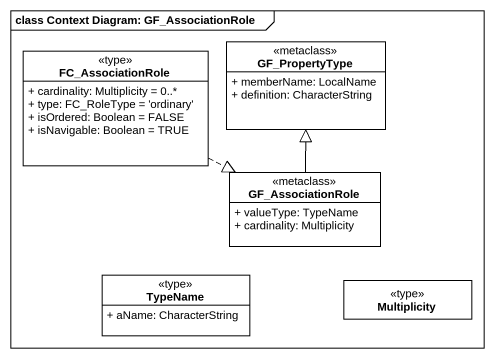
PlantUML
@startuml
mainframe class Context Diagram: GF_AssociationRole
hide circle
hide empty members
skinparam classAttributeIconSize 0
class FC_AssociationRole <<type>> {
  + cardinality: Multiplicity = 0..*
  + type: FC_RoleType = 'ordinary'
  + isOrdered: Boolean = FALSE
  + isNavigable: Boolean = TRUE
}
class GF_PropertyType <<metaclass>> {
  + memberName: LocalName
  + definition: CharacterString
}
class GF_AssociationRole <<metaclass>> {
  + valueType: TypeName
  + cardinality: Multiplicity
}
class TypeName <<type>> {
  + aName: CharacterString
}
class Multiplicity <<type>>
FC_AssociationRole .right.|> GF_AssociationRole
GF_AssociationRole -up-|> GF_PropertyType
@enduml
